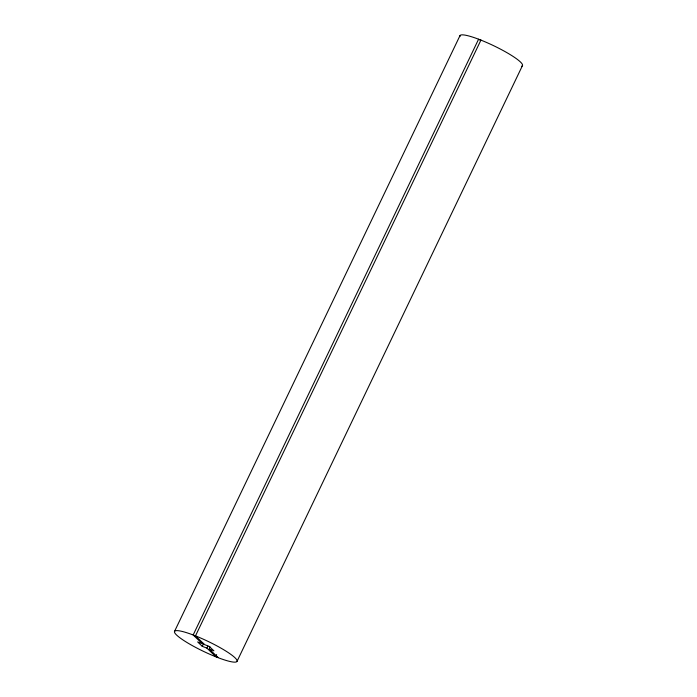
<?xml version="1.0" encoding="UTF-8"?>
<svg xmlns="http://www.w3.org/2000/svg" width="697" height="697" viewBox="0 0 697 697"><rect width="100%" height="100%" fill="white"/><g stroke="black" fill="none" stroke-linecap="round" stroke-linejoin="round"><path stroke-width="1.05" d="M174.529 631.412L459.976 35.643M193.156 634.976L195.761 635.986A34.65 5.48 25.6 0 1 234.906 657.68A34.65 5.48 25.6 0 1 218.841 657.959L215.8 656.774A34.65 5.48 25.6 0 1 176.646 635.089A34.65 5.48 25.6 0 1 192.712 634.81L193.156 634.976L478.595 39.206L481.2 40.226A34.65 5.48 25.6 0 1 512.339 55.943A34.65 5.48 25.6 0 1 521.713 66.18M195.482 635.882L480.93 40.112M210.18 647.069L209.239 649.029L218.039 657.445L215.704 656.539L206.904 648.123L202.243 646.311L203.646 643.366M206.904 648.123L207.845 646.163M215.704 656.539L216.645 654.57M237.024 661.357L522.471 65.588M478.595 39.206L478.159 39.041A34.65 5.48 25.6 0 0 459.985 36.601M478.961 39.555L481.296 40.461M209.239 649.029L213.901 650.841L209.318 646.459L204.648 644.647L195.848 636.23L193.522 635.324L202.322 643.74L197.652 641.928L202.243 646.311"/></g></svg>
